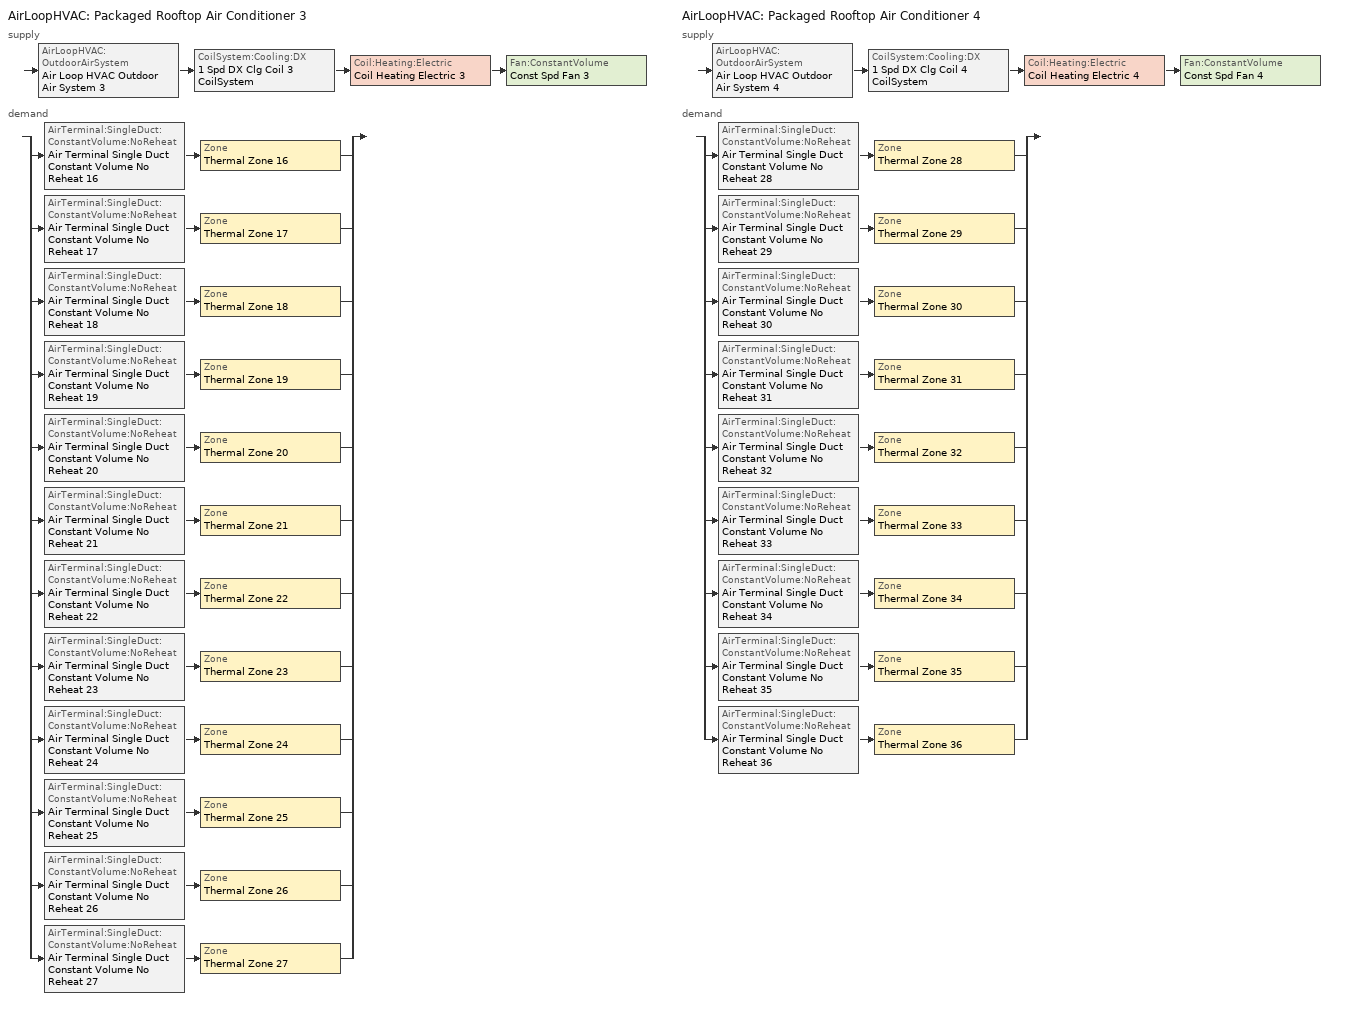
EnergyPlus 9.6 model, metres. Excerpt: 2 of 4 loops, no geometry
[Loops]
AirLoopHVAC 'Packaged Rooftop Air Conditioner 3'
 supply: AirLoopHVAC:OutdoorAirSystem 'Air Loop HVAC Outdoor Air System 3' > CoilSystem:Cooling:DX '1 Spd DX Clg Coil 3 CoilSystem' > Coil:Heating:Electric 'Coil Heating Electric 3' > Fan:ConstantVolume 'Const Spd Fan 3'
 demand: split
  | AirTerminal:SingleDuct:ConstantVolume:NoReheat 'Air Terminal Single Duct Constant Volume No Reheat 16' > Zone 'Thermal Zone 16'
  | AirTerminal:SingleDuct:ConstantVolume:NoReheat 'Air Terminal Single Duct Constant Volume No Reheat 17' > Zone 'Thermal Zone 17'
  | AirTerminal:SingleDuct:ConstantVolume:NoReheat 'Air Terminal Single Duct Constant Volume No Reheat 18' > Zone 'Thermal Zone 18'
  | AirTerminal:SingleDuct:ConstantVolume:NoReheat 'Air Terminal Single Duct Constant Volume No Reheat 19' > Zone 'Thermal Zone 19'
  | AirTerminal:SingleDuct:ConstantVolume:NoReheat 'Air Terminal Single Duct Constant Volume No Reheat 20' > Zone 'Thermal Zone 20'
  | AirTerminal:SingleDuct:ConstantVolume:NoReheat 'Air Terminal Single Duct Constant Volume No Reheat 21' > Zone 'Thermal Zone 21'
  | AirTerminal:SingleDuct:ConstantVolume:NoReheat 'Air Terminal Single Duct Constant Volume No Reheat 22' > Zone 'Thermal Zone 22'
  | AirTerminal:SingleDuct:ConstantVolume:NoReheat 'Air Terminal Single Duct Constant Volume No Reheat 23' > Zone 'Thermal Zone 23'
  | AirTerminal:SingleDuct:ConstantVolume:NoReheat 'Air Terminal Single Duct Constant Volume No Reheat 24' > Zone 'Thermal Zone 24'
  | AirTerminal:SingleDuct:ConstantVolume:NoReheat 'Air Terminal Single Duct Constant Volume No Reheat 25' > Zone 'Thermal Zone 25'
  | AirTerminal:SingleDuct:ConstantVolume:NoReheat 'Air Terminal Single Duct Constant Volume No Reheat 26' > Zone 'Thermal Zone 26'
  | AirTerminal:SingleDuct:ConstantVolume:NoReheat 'Air Terminal Single Duct Constant Volume No Reheat 27' > Zone 'Thermal Zone 27'
AirLoopHVAC 'Packaged Rooftop Air Conditioner 4'
 supply: AirLoopHVAC:OutdoorAirSystem 'Air Loop HVAC Outdoor Air System 4' > CoilSystem:Cooling:DX '1 Spd DX Clg Coil 4 CoilSystem' > Coil:Heating:Electric 'Coil Heating Electric 4' > Fan:ConstantVolume 'Const Spd Fan 4'
 demand: split
  | AirTerminal:SingleDuct:ConstantVolume:NoReheat 'Air Terminal Single Duct Constant Volume No Reheat 28' > Zone 'Thermal Zone 28'
  | AirTerminal:SingleDuct:ConstantVolume:NoReheat 'Air Terminal Single Duct Constant Volume No Reheat 29' > Zone 'Thermal Zone 29'
  | AirTerminal:SingleDuct:ConstantVolume:NoReheat 'Air Terminal Single Duct Constant Volume No Reheat 30' > Zone 'Thermal Zone 30'
  | AirTerminal:SingleDuct:ConstantVolume:NoReheat 'Air Terminal Single Duct Constant Volume No Reheat 31' > Zone 'Thermal Zone 31'
  | AirTerminal:SingleDuct:ConstantVolume:NoReheat 'Air Terminal Single Duct Constant Volume No Reheat 32' > Zone 'Thermal Zone 32'
  | AirTerminal:SingleDuct:ConstantVolume:NoReheat 'Air Terminal Single Duct Constant Volume No Reheat 33' > Zone 'Thermal Zone 33'
  | AirTerminal:SingleDuct:ConstantVolume:NoReheat 'Air Terminal Single Duct Constant Volume No Reheat 34' > Zone 'Thermal Zone 34'
  | AirTerminal:SingleDuct:ConstantVolume:NoReheat 'Air Terminal Single Duct Constant Volume No Reheat 35' > Zone 'Thermal Zone 35'
  | AirTerminal:SingleDuct:ConstantVolume:NoReheat 'Air Terminal Single Duct Constant Volume No Reheat 36' > Zone 'Thermal Zone 36'
[Controller:MechanicalVentilation] Availability Schedule=Always On Discrete; Demand Controlled Ventilation=No; System Outdoor Air Method=ZoneSum
Name | Zone or ZoneList Name 1 | Design Specification Outdoor Air Object Name 1 | Zone or ZoneList Name 2 | Design Specification Outdoor Air Object Name 2 | Zone or ZoneList Name 3 | Design Specification Outdoor Air Object Name 3 | Zone or ZoneList Name 4 | Design Specification Outdoor Air Object Name 4 | Zone or ZoneList Name 5 | Design Specification Outdoor Air Object Name 5 | Zone or ZoneList Name 6 | Design Specification Outdoor Air Object Name 6 | Zone or ZoneList Name 7 | Design Specification Outdoor Air Object Name 7 | Zone or ZoneList Name 8 | Design Specification Outdoor Air Object Name 8 | Zone or ZoneList Name 9 | Design Specification Outdoor Air Object Name 9 | Zone or ZoneList Name 10 | Design Specification Outdoor Air Object Name 10 | Zone or ZoneList Name 11 | Design Specification Outdoor Air Object Name 11 | Zone or ZoneList Name 12 | Design Specification Outdoor Air Object Name 12
Controller Mechanical Ventilation 3 | Thermal Zone 16 | Ventilation 16 | Thermal Zone 17 | Ventilation 17 | Thermal Zone 18 | Ventilation 18 | Thermal Zone 19 | Ventilation 19 | Thermal Zone 20 | Ventilation 20 | Thermal Zone 21 | Ventilation 21 | Thermal Zone 22 | Ventilation 22 | Thermal Zone 23 | Ventilation 23 | Thermal Zone 24 | Ventilation 24 | Thermal Zone 25 | Ventilation 25 | Thermal Zone 26 | Ventilation 26 | Thermal Zone 27 | Ventilation 27
Controller Mechanical Ventilation 4 | Thermal Zone 28 | Ventilation 28 | Thermal Zone 29 | Ventilation 29 | Thermal Zone 30 | Ventilation 30 | Thermal Zone 31 | Ventilation 31 | Thermal Zone 32 | Ventilation 32 | Thermal Zone 33 | Ventilation 33 | Thermal Zone 34 | Ventilation 34 | Thermal Zone 35 | Ventilation 35 | Thermal Zone 36 | Ventilation 36
[AirLoopHVAC] Design Supply Air Flow Rate m3/s=AutoSize; Design Return Air Flow Fraction of Supply Air Flow=1
Packaged Rooftop Air Conditioner 3; Packaged Rooftop Air Conditioner 4
[Sizing:System] Type of Load to Size On=Sensible; Design Outdoor Air Flow Rate m3/s=Autosize; Central Heating Maximum System Air Flow Ratio=0.3; Preheat Design Temperature C=7; Preheat Design Humidity Ratio kgWater/kgDryAir=0.008; Precool Design Temperature C=12.8; Precool Design Humidity Ratio kgWater/kgDryAir=0.008; Type of Zone Sum to Use=NonCoincident; 100% Outdoor Air in Cooling=Yes; 100% Outdoor Air in Heating=Yes; Central Cooling Design Supply Air Humidity Ratio kgWater/kgDryAir=0.0085; Central Heating Design Supply Air Humidity Ratio kgWater/kgDryAir=0.008; Cooling Supply Air Flow Rate Method=DesignDay; Cooling Supply Air Flow Rate m3/s=0; Cooling Supply Air Flow Rate Per Floor Area m3/s-m2=0.00996765; Cooling Fraction of Autosized Cooling Supply Air Flow Rate=1; Cooling Supply Air Flow Rate Per Unit Cooling Capacity m3/s-W=3.94755e-05; Heating Supply Air Flow Rate Method=DesignDay; Heating Supply Air Flow Rate m3/s=0; Heating Supply Air Flow Rate Per Floor Area m3/s-m2=0.00996765; Heating Fraction of Autosized Heating Supply Air Flow Rate=1; Heating Fraction of Autosized Cooling Supply Air Flow Rate=1; Heating Supply Air Flow Rate Per Unit Heating Capacity m3/s-W=3.15882e-05; System Outdoor Air Method=ZoneSum; Zone Maximum Outdoor Air Fraction dimensionless=1; Cooling Design Capacity Method=CoolingDesignCapacity; Cooling Design Capacity W=Autosize; Cooling Design Capacity Per Floor Area W/m2=234.7; Fraction of Autosized Cooling Design Capacity=1; Heating Design Capacity Method=HeatingDesignCapacity; Heating Design Capacity W=Autosize; Heating Design Capacity Per Floor Area W/m2=157; Fraction of Autosized Heating Design Capacity=1; Central Cooling Capacity Control Method=OnOff; Occupant Diversity=Autosize
Name | Central Cooling Design Supply Air Temperature C | Central Heating Design Supply Air Temperature C
Packaged Rooftop Air Conditioner 3 | 18.7 | 44.7
Packaged Rooftop Air Conditioner 4 | 16.4 | 43.1
[Controller:OutdoorAir] Minimum Outdoor Air Flow Rate m3/s=0; Maximum Outdoor Air Flow Rate m3/s=Autosize; Economizer Control Type=DifferentialEnthalpy; Economizer Control Action Type=ModulateFlow; Economizer Maximum Limit Dry-Bulb Temperature C=28; Economizer Maximum Limit Enthalpy J/kg=64000; Economizer Minimum Limit Dry-Bulb Temperature C=-100; Lockout Type=NoLockout; Minimum Limit Type=FixedMinimum; High Humidity Control=No; Control High Indoor Humidity Based on Outdoor Humidity Ratio=Yes; Heat Recovery Bypass Control Type=BypassWhenWithinEconomizerLimits
Name | Mechanical Ventilation Controller
Controller Outdoor Air 3 | Controller Mechanical Ventilation 3
Controller Outdoor Air 4 | Controller Mechanical Ventilation 4
[SetpointManager:MixedAir] Control Variable=Temperature
Name | Setpoint Node or NodeList
Node Air Deck Mixed 3 OS Default SPM | Node Air Deck Mixed 3
Node Air Deck Cooling 3 OS Default SPM | Node Air Deck Cooling 3
Node Air Deck Heating 3 OS Default SPM | Node Air Deck Heating 3
Node Air Deck Mixed 4 OS Default SPM | Node Air Deck Mixed 4
Node Air Deck Cooling 4 OS Default SPM | Node Air Deck Cooling 4
Node Air Deck Heating 4 OS Default SPM | Node Air Deck Heating 4
[CoilSystem:Cooling:DX] Availability Schedule=Always On Discrete hvac_library
Name | Cooling Coil
1 Spd DX Clg Coil 3 CoilSystem | 1 Spd DX Clg Coil 3
1 Spd DX Clg Coil 4 CoilSystem | 1 Spd DX Clg Coil 4
[Coil:Cooling:DX:SingleSpeed] Availability Schedule=Always On Discrete hvac_library; Gross Rated Sensible Heat Ratio=Autosize; Rated Air Flow Rate m3/s=Autosize; Rated Evaporator Fan Power Per Volume Flow Rate W/(m3/s)=773.3; Total Cooling Capacity Function of Temperature Curve=OS:Curve:Biquadratic 1; Total Cooling Capacity Function of Flow Fraction Curve=OS:Curve:Quadratic 1; Energy Input Ratio Function of Temperature Curve=OS:Curve:Biquadratic 2; Energy Input Ratio Function of Flow Fraction Curve=OS:Curve:Quadratic 2; Part Load Fraction Correlation Curve=OS:Curve:Quadratic 3; Minimum Outdoor Dry-Bulb Temperature for Compressor Operation C=-25; Condenser Type=AirCooled; Evaporative Condenser Effectiveness=0; Evaporative Condenser Air Flow Rate m3/s=Autosize; Evaporative Condenser Pump Rated Power Consumption W=Autosize; Crankcase Heater Capacity W=0; Maximum Outdoor Dry-Bulb Temperature for Crankcase Heater Operation C=0; Basin Heater Capacity W/K=0; Basin Heater Setpoint Temperature C=10
Name | Gross Rated Total Cooling Capacity W | Gross Rated Cooling COP W/W
1 Spd DX Clg Coil 3 | Autosize | 5.47
1 Spd DX Clg Coil 4 | 32141 | 4.89
[Coil:Heating:Electric] Availability Schedule=Always On Discrete hvac_library; Nominal Capacity W=Autosize
Name | Efficiency
Coil Heating Electric 3 | 0.78
Coil Heating Electric 4 | 0.68
[Fan:ConstantVolume] Availability Schedule=Always On Discrete; Motor Efficiency=0.9; Motor In Airstream Fraction=1
Name | Fan Total Efficiency | Pressure Rise Pa | Maximum Flow Rate m3/s
Const Spd Fan 3 | 0.88 | 1140 | Autosize
Const Spd Fan 4 | 0.61 | 1160 | 5.26
[SetpointManager:Scheduled] Control Variable=Temperature
Name | Schedule | Setpoint Node or NodeList
Setpoint Manager Scheduled Air Duck 3 | Deck_Temperature 3 | Node Air Deck Supply 3
Setpoint Manager Scheduled Air Duck 4 | Deck_Temperature 4 | Node Air Deck Supply 4
[ZoneControl:Thermostat] Temperature Difference Between Cutout And Setpoint deltaC=0
Name | Zone or ZoneList | Control Type Schedule | Control 1
Thermal Zone 16 Thermostat | Thermal Zone 16 | Thermal Zone 16 Thermostat Schedule | Thermostat Setpoint Dual Setpoint 16
Thermal Zone 17 Thermostat | Thermal Zone 17 | Thermal Zone 17 Thermostat Schedule | Thermostat Setpoint Dual Setpoint 17
Thermal Zone 18 Thermostat | Thermal Zone 18 | Thermal Zone 18 Thermostat Schedule | Thermostat Setpoint Dual Setpoint 18
Thermal Zone 19 Thermostat | Thermal Zone 19 | Thermal Zone 19 Thermostat Schedule | Thermostat Setpoint Dual Setpoint 19
Thermal Zone 20 Thermostat | Thermal Zone 20 | Thermal Zone 20 Thermostat Schedule | Thermostat Setpoint Dual Setpoint 20
Thermal Zone 21 Thermostat | Thermal Zone 21 | Thermal Zone 21 Thermostat Schedule | Thermostat Setpoint Dual Setpoint 21
Thermal Zone 22 Thermostat | Thermal Zone 22 | Thermal Zone 22 Thermostat Schedule | Thermostat Setpoint Dual Setpoint 22
Thermal Zone 23 Thermostat | Thermal Zone 23 | Thermal Zone 23 Thermostat Schedule | Thermostat Setpoint Dual Setpoint 23
Thermal Zone 24 Thermostat | Thermal Zone 24 | Thermal Zone 24 Thermostat Schedule | Thermostat Setpoint Dual Setpoint 24
Thermal Zone 25 Thermostat | Thermal Zone 25 | Thermal Zone 25 Thermostat Schedule | Thermostat Setpoint Dual Setpoint 25
Thermal Zone 26 Thermostat | Thermal Zone 26 | Thermal Zone 26 Thermostat Schedule | Thermostat Setpoint Dual Setpoint 26
Thermal Zone 27 Thermostat | Thermal Zone 27 | Thermal Zone 27 Thermostat Schedule | Thermostat Setpoint Dual Setpoint 27
Thermal Zone 28 Thermostat | Thermal Zone 28 | Thermal Zone 28 Thermostat Schedule | Thermostat Setpoint Dual Setpoint 28
Thermal Zone 29 Thermostat | Thermal Zone 29 | Thermal Zone 29 Thermostat Schedule | Thermostat Setpoint Dual Setpoint 29
Thermal Zone 30 Thermostat | Thermal Zone 30 | Thermal Zone 30 Thermostat Schedule | Thermostat Setpoint Dual Setpoint 30
Thermal Zone 31 Thermostat | Thermal Zone 31 | Thermal Zone 31 Thermostat Schedule | Thermostat Setpoint Dual Setpoint 31
Thermal Zone 32 Thermostat | Thermal Zone 32 | Thermal Zone 32 Thermostat Schedule | Thermostat Setpoint Dual Setpoint 32
Thermal Zone 33 Thermostat | Thermal Zone 33 | Thermal Zone 33 Thermostat Schedule | Thermostat Setpoint Dual Setpoint 33
Thermal Zone 34 Thermostat | Thermal Zone 34 | Thermal Zone 34 Thermostat Schedule | Thermostat Setpoint Dual Setpoint 34
Thermal Zone 35 Thermostat | Thermal Zone 35 | Thermal Zone 35 Thermostat Schedule | Thermostat Setpoint Dual Setpoint 35
Thermal Zone 36 Thermostat | Thermal Zone 36 | Thermal Zone 36 Thermostat Schedule | Thermostat Setpoint Dual Setpoint 36
[ThermostatSetpoint:DualSetpoint]
Name | Heating Setpoint Temperature Schedule | Cooling Setpoint Temperature Schedule
Thermostat Setpoint Dual Setpoint 16 | HtgSetp 16 | ClgSetp 16
Thermostat Setpoint Dual Setpoint 17 | HtgSetp 17 | ClgSetp 17
Thermostat Setpoint Dual Setpoint 18 | HtgSetp 18 | ClgSetp 18
Thermostat Setpoint Dual Setpoint 19 | HtgSetp 19 | ClgSetp 19
Thermostat Setpoint Dual Setpoint 20 | HtgSetp 20 | ClgSetp 20
Thermostat Setpoint Dual Setpoint 21 | HtgSetp 21 | ClgSetp 21
Thermostat Setpoint Dual Setpoint 22 | HtgSetp 22 | ClgSetp 22
Thermostat Setpoint Dual Setpoint 23 | HtgSetp 23 | ClgSetp 23
Thermostat Setpoint Dual Setpoint 24 | HtgSetp 24 | ClgSetp 24
Thermostat Setpoint Dual Setpoint 25 | HtgSetp 25 | ClgSetp 25
Thermostat Setpoint Dual Setpoint 26 | HtgSetp 26 | ClgSetp 26
Thermostat Setpoint Dual Setpoint 27 | HtgSetp 27 | ClgSetp 27
Thermostat Setpoint Dual Setpoint 28 | HtgSetp 28 | ClgSetp 28
Thermostat Setpoint Dual Setpoint 29 | HtgSetp 29 | ClgSetp 29
Thermostat Setpoint Dual Setpoint 30 | HtgSetp 30 | ClgSetp 30
Thermostat Setpoint Dual Setpoint 31 | HtgSetp 31 | ClgSetp 31
Thermostat Setpoint Dual Setpoint 32 | HtgSetp 32 | ClgSetp 32
Thermostat Setpoint Dual Setpoint 33 | HtgSetp 33 | ClgSetp 33
Thermostat Setpoint Dual Setpoint 34 | HtgSetp 34 | ClgSetp 34
Thermostat Setpoint Dual Setpoint 35 | HtgSetp 35 | ClgSetp 35
Thermostat Setpoint Dual Setpoint 36 | HtgSetp 36 | ClgSetp 36
[AirTerminal:SingleDuct:ConstantVolume:NoReheat] Availability Schedule=Always On Discrete; Maximum Air Flow Rate m3/s=AutoSize
Air Terminal Single Duct Constant Volume No Reheat 16; Air Terminal Single Duct Constant Volume No Reheat 17; Air Terminal Single Duct Constant Volume No Reheat 18; Air Terminal Single Duct Constant Volume No Reheat 19; Air Terminal Single Duct Constant Volume No Reheat 20; Air Terminal Single Duct Constant Volume No Reheat 21; Air Terminal Single Duct Constant Volume No Reheat 22; Air Terminal Single Duct Constant Volume No Reheat 23; Air Terminal Single Duct Constant Volume No Reheat 24; Air Terminal Single Duct Constant Volume No Reheat 25; Air Terminal Single Duct Constant Volume No Reheat 26; Air Terminal Single Duct Constant Volume No Reheat 27; Air Terminal Single Duct Constant Volume No Reheat 28; Air Terminal Single Duct Constant Volume No Reheat 29; Air Terminal Single Duct Constant Volume No Reheat 30; Air Terminal Single Duct Constant Volume No Reheat 31; Air Terminal Single Duct Constant Volume No Reheat 32; Air Terminal Single Duct Constant Volume No Reheat 33; Air Terminal Single Duct Constant Volume No Reheat 34; Air Terminal Single Duct Constant Volume No Reheat 35; Air Terminal Single Duct Constant Volume No Reheat 36
[Zone equipment]
Thermal Zone 16: Air Terminal Single Duct Constant Volume No Reheat 16
Thermal Zone 17: Air Terminal Single Duct Constant Volume No Reheat 17
Thermal Zone 18: Air Terminal Single Duct Constant Volume No Reheat 18
Thermal Zone 19: Air Terminal Single Duct Constant Volume No Reheat 19
Thermal Zone 20: Air Terminal Single Duct Constant Volume No Reheat 20
Thermal Zone 21: Air Terminal Single Duct Constant Volume No Reheat 21
Thermal Zone 22: Air Terminal Single Duct Constant Volume No Reheat 22
Thermal Zone 23: Air Terminal Single Duct Constant Volume No Reheat 23
Thermal Zone 24: Air Terminal Single Duct Constant Volume No Reheat 24
Thermal Zone 25: Air Terminal Single Duct Constant Volume No Reheat 25
Thermal Zone 26: Air Terminal Single Duct Constant Volume No Reheat 26
Thermal Zone 27: Air Terminal Single Duct Constant Volume No Reheat 27
Thermal Zone 28: Air Terminal Single Duct Constant Volume No Reheat 28
Thermal Zone 29: Air Terminal Single Duct Constant Volume No Reheat 29
Thermal Zone 30: Air Terminal Single Duct Constant Volume No Reheat 30
Thermal Zone 31: Air Terminal Single Duct Constant Volume No Reheat 31
Thermal Zone 32: Air Terminal Single Duct Constant Volume No Reheat 32
Thermal Zone 33: Air Terminal Single Duct Constant Volume No Reheat 33
Thermal Zone 34: Air Terminal Single Duct Constant Volume No Reheat 34
Thermal Zone 35: Air Terminal Single Duct Constant Volume No Reheat 35
Thermal Zone 36: Air Terminal Single Duct Constant Volume No Reheat 36
[Sizing:Zone] Zone Cooling Design Supply Air Temperature Input Method=SupplyAirTemperature; Zone Cooling Design Supply Air Temperature Difference deltaC=11.11; Zone Heating Design Supply Air Temperature Input Method=SupplyAirTemperature; Zone Heating Design Supply Air Temperature Difference deltaC=11.11; Zone Cooling Design Supply Air Humidity Ratio kgWater/kgDryAir=0.0085; Zone Heating Design Supply Air Humidity Ratio kgWater/kgDryAir=0.008; Cooling Design Air Flow Method=DesignDay; Cooling Design Air Flow Rate m3/s=0; Cooling Minimum Air Flow per Zone Floor Area m3/s-m2=0.000762; Cooling Minimum Air Flow m3/s=0; Cooling Minimum Air Flow Fraction=0; Heating Design Air Flow Method=DesignDay; Heating Design Air Flow Rate m3/s=0; Heating Maximum Air Flow per Zone Floor Area m3/s-m2=0.002032; Heating Maximum Air Flow m3/s=0.141576; Heating Maximum Air Flow Fraction=0.3; Account for Dedicated Outdoor Air System=No
Name | Zone Cooling Design Supply Air Temperature C | Zone Heating Design Supply Air Temperature C | Design Specification Outdoor Air Object
Thermal Zone 16 | 18.7 | 44.7 | Ventilation 16
Thermal Zone 17 | 18.7 | 44.7 | Ventilation 17
Thermal Zone 18 | 18.7 | 44.7 | Ventilation 18
Thermal Zone 19 | 18.7 | 44.7 | Ventilation 19
Thermal Zone 20 | 18.7 | 44.7 | Ventilation 20
Thermal Zone 21 | 18.7 | 44.7 | Ventilation 21
Thermal Zone 22 | 18.7 | 44.7 | Ventilation 22
Thermal Zone 23 | 18.7 | 44.7 | Ventilation 23
Thermal Zone 24 | 18.7 | 44.7 | Ventilation 24
Thermal Zone 25 | 18.7 | 44.7 | Ventilation 25
Thermal Zone 26 | 18.7 | 44.7 | Ventilation 26
Thermal Zone 27 | 18.7 | 44.7 | Ventilation 27
Thermal Zone 28 | 16.4 | 43.1 | Ventilation 28
Thermal Zone 29 | 16.4 | 43.1 | Ventilation 29
Thermal Zone 30 | 16.4 | 43.1 | Ventilation 30
Thermal Zone 31 | 16.4 | 43.1 | Ventilation 31
Thermal Zone 32 | 16.4 | 43.1 | Ventilation 32
Thermal Zone 33 | 16.4 | 43.1 | Ventilation 33
Thermal Zone 34 | 16.4 | 43.1 | Ventilation 34
Thermal Zone 35 | 16.4 | 43.1 | Ventilation 35
Thermal Zone 36 | 16.4 | 43.1 | Ventilation 36
[DesignSpecification:OutdoorAir] Outdoor Air Method=Sum; Outdoor Air Flow per Person m3/s-person=0; Outdoor Air Flow per Zone Floor Area m3/s-m2=0; Outdoor Air Flow per Zone m3/s=0
Name | Outdoor Air Flow Air Changes per Hour 1/hr
Ventilation 16; Ventilation 17; Ventilation 18; Ventilation 19; Ventilation 20; Ventilation 21; Ventilation 22; Ventilation 23; Ventilation 24; Ventilation 25; Ventilation 26; Ventilation 27 | 1.35
Ventilation 28; Ventilation 29; Ventilation 30; Ventilation 31; Ventilation 32; Ventilation 33; Ventilation 34; Ventilation 35; Ventilation 36 | 2.71
[Schedule:Day:Interval]
HtgSetp Summer Design Day 16; HtgSetp Summer Design Day 17; HtgSetp Summer Design Day 18; HtgSetp Summer Design Day 19; HtgSetp Summer Design Day 20; HtgSetp Summer Design Day 21; HtgSetp Summer Design Day 22; HtgSetp Summer Design Day 23; HtgSetp Summer Design Day 24; HtgSetp Summer Design Day 25; HtgSetp Summer Design Day 26; HtgSetp Summer Design Day 27; HtgSetp Summer Design Day 28; HtgSetp Summer Design Day 29; HtgSetp Summer Design Day 30; HtgSetp Summer Design Day 31; HtgSetp Summer Design Day 32; HtgSetp Summer Design Day 33; HtgSetp Summer Design Day 34; HtgSetp Summer Design Day 35; HtgSetp Summer Design Day 36: No, 24:00, 15.6
HtgSetp Winter Design Day 16; HtgSetp Winter Design Day 17; HtgSetp Winter Design Day 18; HtgSetp Winter Design Day 19; HtgSetp Winter Design Day 20; HtgSetp Winter Design Day 21; HtgSetp Winter Design Day 22; HtgSetp Winter Design Day 23; HtgSetp Winter Design Day 24; HtgSetp Winter Design Day 25; HtgSetp Winter Design Day 26; HtgSetp Winter Design Day 27; HtgSetp Winter Design Day 28; HtgSetp Winter Design Day 29; HtgSetp Winter Design Day 30; HtgSetp Winter Design Day 31; HtgSetp Winter Design Day 32; HtgSetp Winter Design Day 33; HtgSetp Winter Design Day 34; HtgSetp Winter Design Day 35; HtgSetp Winter Design Day 36: No, 24:00, 21
ClgSetp Summer Design Day 16; ClgSetp Summer Design Day 17; ClgSetp Summer Design Day 18; ClgSetp Summer Design Day 19; ClgSetp Summer Design Day 20; ClgSetp Summer Design Day 21; ClgSetp Summer Design Day 22; ClgSetp Summer Design Day 23; ClgSetp Summer Design Day 24; ClgSetp Summer Design Day 25; ClgSetp Summer Design Day 26; ClgSetp Summer Design Day 27; ClgSetp Summer Design Day 28; ClgSetp Summer Design Day 29; ClgSetp Summer Design Day 30; ClgSetp Summer Design Day 31; ClgSetp Summer Design Day 32; ClgSetp Summer Design Day 33; ClgSetp Summer Design Day 34; ClgSetp Summer Design Day 35; ClgSetp Summer Design Day 36: No, 06:00, 26.7, 22:00, 24, 24:00, 26.7
ClgSetp Winter Design Day 16; ClgSetp Winter Design Day 17; ClgSetp Winter Design Day 18; ClgSetp Winter Design Day 19; ClgSetp Winter Design Day 20; ClgSetp Winter Design Day 21; ClgSetp Winter Design Day 22; ClgSetp Winter Design Day 23; ClgSetp Winter Design Day 24; ClgSetp Winter Design Day 25; ClgSetp Winter Design Day 26; ClgSetp Winter Design Day 27; ClgSetp Winter Design Day 28; ClgSetp Winter Design Day 29; ClgSetp Winter Design Day 30; ClgSetp Winter Design Day 31; ClgSetp Winter Design Day 32; ClgSetp Winter Design Day 33; ClgSetp Winter Design Day 34; ClgSetp Winter Design Day 35; ClgSetp Winter Design Day 36: No, 24:00, 26.7
ClgSetp Default Schedule 16; ClgSetp Default Schedule 17; ClgSetp Default Schedule 18; ClgSetp Default Schedule 19; ClgSetp Default Schedule 20; ClgSetp Default Schedule 21; ClgSetp Default Schedule 22; ClgSetp Default Schedule 23; ClgSetp Default Schedule 24; ClgSetp Default Schedule 25; ClgSetp Default Schedule 26; ClgSetp Default Schedule 27: Temperature 37, No, 01:00, 28.4, 02:00, 28.4, 03:00, 28.4, 04:00, 28.4, 05:00, 28.4, 06:00, 28.4, 07:00, 28.4, 08:00, 28.4, 09:00, 24.2, 10:00, 24.2, 11:00, 24.2, 12:00, 24.2, 13:00, 24.2, 14:00, 24.2, 15:00, 28.4, 16:00, 28.4, 17:00, 28.4, 18:00, 28.4, 19:00, 28.4, 20:00, 28.4, 21:00, 28.4, 22:00, 28.4, 23:00, 28.4, 24:00, 28.4
HtgSetp Default Schedule 16; HtgSetp Default Schedule 17; HtgSetp Default Schedule 18; HtgSetp Default Schedule 19; HtgSetp Default Schedule 20; HtgSetp Default Schedule 21; HtgSetp Default Schedule 22; HtgSetp Default Schedule 23; HtgSetp Default Schedule 24; HtgSetp Default Schedule 25; HtgSetp Default Schedule 26; HtgSetp Default Schedule 27: Temperature 36, No, 01:00, 23.1, 02:00, 23.1, 03:00, 23.1, 04:00, 23.1, 05:00, 23.1, 06:00, 23.1, 07:00, 23.1, 08:00, 23.1, 09:00, 21.9, 10:00, 21.9, 11:00, 21.9, 12:00, 21.9, 13:00, 21.9, 14:00, 21.9, 15:00, 23.1, 16:00, 23.1, 17:00, 23.1, 18:00, 23.1, 19:00, 23.1, 20:00, 23.1, 21:00, 23.1, 22:00, 23.1, 23:00, 23.1, 24:00, 23.1
ClgSetp Default Schedule 28; ClgSetp Default Schedule 29; ClgSetp Default Schedule 30; ClgSetp Default Schedule 31; ClgSetp Default Schedule 32; ClgSetp Default Schedule 33; ClgSetp Default Schedule 34; ClgSetp Default Schedule 35; ClgSetp Default Schedule 36: Temperature 37, No, 01:00, 28.7, 02:00, 28.7, 03:00, 28.7, 04:00, 28.7, 05:00, 28.7, 06:00, 28.7, 07:00, 25.7, 08:00, 25.7, 09:00, 25.7, 10:00, 25.7, 11:00, 25.7, 12:00, 25.7, 13:00, 25.7, 14:00, 25.7, 15:00, 25.7, 16:00, 25.7, 17:00, 25.7, 18:00, 25.7, 19:00, 25.7, 20:00, 25.7, 21:00, 28.7, 22:00, 28.7, 23:00, 28.7, 24:00, 28.7
HtgSetp Default Schedule 28; HtgSetp Default Schedule 29; HtgSetp Default Schedule 30; HtgSetp Default Schedule 31; HtgSetp Default Schedule 32; HtgSetp Default Schedule 33; HtgSetp Default Schedule 34; HtgSetp Default Schedule 35; HtgSetp Default Schedule 36: Temperature 36, No, 01:00, 22.2, 02:00, 22.2, 03:00, 22.2, 04:00, 22.2, 05:00, 22.2, 06:00, 22.2, 07:00, 19, 08:00, 19, 09:00, 19, 10:00, 19, 11:00, 19, 12:00, 19, 13:00, 19, 14:00, 19, 15:00, 19, 16:00, 19, 17:00, 19, 18:00, 19, 19:00, 19, 20:00, 19, 21:00, 22.2, 22:00, 22.2, 23:00, 22.2, 24:00, 22.2
Deck_Temperature_Default 3; Deck_Temperature_Summer_Design_Day 3; Deck_Temperature_Winter_Design_Day 3: No, 24:00, 18.7
Deck_Temperature_Default 4; Deck_Temperature_Summer_Design_Day 4; Deck_Temperature_Winter_Design_Day 4: No, 24:00, 16.4
[Schedule:Week:Daily]
HtgSetp 16 Week Rule - Jan1-Dec31: HtgSetp Default Schedule 16, HtgSetp Default Schedule 16, HtgSetp Default Schedule 16, HtgSetp Default Schedule 16, HtgSetp Default Schedule 16, HtgSetp Default Schedule 16, HtgSetp Default Schedule 16, HtgSetp Default Schedule 16, HtgSetp Summer Design Day 16, HtgSetp Winter Design Day 16, HtgSetp Default Schedule 16, HtgSetp Default Schedule 16
ClgSetp 16 Week Rule - Jan1-Dec31: ClgSetp Default Schedule 16, ClgSetp Default Schedule 16, ClgSetp Default Schedule 16, ClgSetp Default Schedule 16, ClgSetp Default Schedule 16, ClgSetp Default Schedule 16, ClgSetp Default Schedule 16, ClgSetp Default Schedule 16, ClgSetp Summer Design Day 16, ClgSetp Winter Design Day 16, ClgSetp Default Schedule 16, ClgSetp Default Schedule 16
HtgSetp 17 Week Rule - Jan1-Dec31: HtgSetp Default Schedule 17, HtgSetp Default Schedule 17, HtgSetp Default Schedule 17, HtgSetp Default Schedule 17, HtgSetp Default Schedule 17, HtgSetp Default Schedule 17, HtgSetp Default Schedule 17, HtgSetp Default Schedule 17, HtgSetp Summer Design Day 17, HtgSetp Winter Design Day 17, HtgSetp Default Schedule 17, HtgSetp Default Schedule 17
ClgSetp 17 Week Rule - Jan1-Dec31: ClgSetp Default Schedule 17, ClgSetp Default Schedule 17, ClgSetp Default Schedule 17, ClgSetp Default Schedule 17, ClgSetp Default Schedule 17, ClgSetp Default Schedule 17, ClgSetp Default Schedule 17, ClgSetp Default Schedule 17, ClgSetp Summer Design Day 17, ClgSetp Winter Design Day 17, ClgSetp Default Schedule 17, ClgSetp Default Schedule 17
HtgSetp 18 Week Rule - Jan1-Dec31: HtgSetp Default Schedule 18, HtgSetp Default Schedule 18, HtgSetp Default Schedule 18, HtgSetp Default Schedule 18, HtgSetp Default Schedule 18, HtgSetp Default Schedule 18, HtgSetp Default Schedule 18, HtgSetp Default Schedule 18, HtgSetp Summer Design Day 18, HtgSetp Winter Design Day 18, HtgSetp Default Schedule 18, HtgSetp Default Schedule 18
ClgSetp 18 Week Rule - Jan1-Dec31: ClgSetp Default Schedule 18, ClgSetp Default Schedule 18, ClgSetp Default Schedule 18, ClgSetp Default Schedule 18, ClgSetp Default Schedule 18, ClgSetp Default Schedule 18, ClgSetp Default Schedule 18, ClgSetp Default Schedule 18, ClgSetp Summer Design Day 18, ClgSetp Winter Design Day 18, ClgSetp Default Schedule 18, ClgSetp Default Schedule 18
HtgSetp 19 Week Rule - Jan1-Dec31: HtgSetp Default Schedule 19, HtgSetp Default Schedule 19, HtgSetp Default Schedule 19, HtgSetp Default Schedule 19, HtgSetp Default Schedule 19, HtgSetp Default Schedule 19, HtgSetp Default Schedule 19, HtgSetp Default Schedule 19, HtgSetp Summer Design Day 19, HtgSetp Winter Design Day 19, HtgSetp Default Schedule 19, HtgSetp Default Schedule 19
ClgSetp 19 Week Rule - Jan1-Dec31: ClgSetp Default Schedule 19, ClgSetp Default Schedule 19, ClgSetp Default Schedule 19, ClgSetp Default Schedule 19, ClgSetp Default Schedule 19, ClgSetp Default Schedule 19, ClgSetp Default Schedule 19, ClgSetp Default Schedule 19, ClgSetp Summer Design Day 19, ClgSetp Winter Design Day 19, ClgSetp Default Schedule 19, ClgSetp Default Schedule 19
HtgSetp 20 Week Rule - Jan1-Dec31: HtgSetp Default Schedule 20, HtgSetp Default Schedule 20, HtgSetp Default Schedule 20, HtgSetp Default Schedule 20, HtgSetp Default Schedule 20, HtgSetp Default Schedule 20, HtgSetp Default Schedule 20, HtgSetp Default Schedule 20, HtgSetp Summer Design Day 20, HtgSetp Winter Design Day 20, HtgSetp Default Schedule 20, HtgSetp Default Schedule 20
ClgSetp 20 Week Rule - Jan1-Dec31: ClgSetp Default Schedule 20, ClgSetp Default Schedule 20, ClgSetp Default Schedule 20, ClgSetp Default Schedule 20, ClgSetp Default Schedule 20, ClgSetp Default Schedule 20, ClgSetp Default Schedule 20, ClgSetp Default Schedule 20, ClgSetp Summer Design Day 20, ClgSetp Winter Design Day 20, ClgSetp Default Schedule 20, ClgSetp Default Schedule 20
HtgSetp 21 Week Rule - Jan1-Dec31: HtgSetp Default Schedule 21, HtgSetp Default Schedule 21, HtgSetp Default Schedule 21, HtgSetp Default Schedule 21, HtgSetp Default Schedule 21, HtgSetp Default Schedule 21, HtgSetp Default Schedule 21, HtgSetp Default Schedule 21, HtgSetp Summer Design Day 21, HtgSetp Winter Design Day 21, HtgSetp Default Schedule 21, HtgSetp Default Schedule 21
ClgSetp 21 Week Rule - Jan1-Dec31: ClgSetp Default Schedule 21, ClgSetp Default Schedule 21, ClgSetp Default Schedule 21, ClgSetp Default Schedule 21, ClgSetp Default Schedule 21, ClgSetp Default Schedule 21, ClgSetp Default Schedule 21, ClgSetp Default Schedule 21, ClgSetp Summer Design Day 21, ClgSetp Winter Design Day 21, ClgSetp Default Schedule 21, ClgSetp Default Schedule 21
HtgSetp 22 Week Rule - Jan1-Dec31: HtgSetp Default Schedule 22, HtgSetp Default Schedule 22, HtgSetp Default Schedule 22, HtgSetp Default Schedule 22, HtgSetp Default Schedule 22, HtgSetp Default Schedule 22, HtgSetp Default Schedule 22, HtgSetp Default Schedule 22, HtgSetp Summer Design Day 22, HtgSetp Winter Design Day 22, HtgSetp Default Schedule 22, HtgSetp Default Schedule 22
ClgSetp 22 Week Rule - Jan1-Dec31: ClgSetp Default Schedule 22, ClgSetp Default Schedule 22, ClgSetp Default Schedule 22, ClgSetp Default Schedule 22, ClgSetp Default Schedule 22, ClgSetp Default Schedule 22, ClgSetp Default Schedule 22, ClgSetp Default Schedule 22, ClgSetp Summer Design Day 22, ClgSetp Winter Design Day 22, ClgSetp Default Schedule 22, ClgSetp Default Schedule 22
HtgSetp 23 Week Rule - Jan1-Dec31: HtgSetp Default Schedule 23, HtgSetp Default Schedule 23, HtgSetp Default Schedule 23, HtgSetp Default Schedule 23, HtgSetp Default Schedule 23, HtgSetp Default Schedule 23, HtgSetp Default Schedule 23, HtgSetp Default Schedule 23, HtgSetp Summer Design Day 23, HtgSetp Winter Design Day 23, HtgSetp Default Schedule 23, HtgSetp Default Schedule 23
ClgSetp 23 Week Rule - Jan1-Dec31: ClgSetp Default Schedule 23, ClgSetp Default Schedule 23, ClgSetp Default Schedule 23, ClgSetp Default Schedule 23, ClgSetp Default Schedule 23, ClgSetp Default Schedule 23, ClgSetp Default Schedule 23, ClgSetp Default Schedule 23, ClgSetp Summer Design Day 23, ClgSetp Winter Design Day 23, ClgSetp Default Schedule 23, ClgSetp Default Schedule 23
HtgSetp 24 Week Rule - Jan1-Dec31: HtgSetp Default Schedule 24, HtgSetp Default Schedule 24, HtgSetp Default Schedule 24, HtgSetp Default Schedule 24, HtgSetp Default Schedule 24, HtgSetp Default Schedule 24, HtgSetp Default Schedule 24, HtgSetp Default Schedule 24, HtgSetp Summer Design Day 24, HtgSetp Winter Design Day 24, HtgSetp Default Schedule 24, HtgSetp Default Schedule 24
ClgSetp 24 Week Rule - Jan1-Dec31: ClgSetp Default Schedule 24, ClgSetp Default Schedule 24, ClgSetp Default Schedule 24, ClgSetp Default Schedule 24, ClgSetp Default Schedule 24, ClgSetp Default Schedule 24, ClgSetp Default Schedule 24, ClgSetp Default Schedule 24, ClgSetp Summer Design Day 24, ClgSetp Winter Design Day 24, ClgSetp Default Schedule 24, ClgSetp Default Schedule 24
HtgSetp 25 Week Rule - Jan1-Dec31: HtgSetp Default Schedule 25, HtgSetp Default Schedule 25, HtgSetp Default Schedule 25, HtgSetp Default Schedule 25, HtgSetp Default Schedule 25, HtgSetp Default Schedule 25, HtgSetp Default Schedule 25, HtgSetp Default Schedule 25, HtgSetp Summer Design Day 25, HtgSetp Winter Design Day 25, HtgSetp Default Schedule 25, HtgSetp Default Schedule 25
ClgSetp 25 Week Rule - Jan1-Dec31: ClgSetp Default Schedule 25, ClgSetp Default Schedule 25, ClgSetp Default Schedule 25, ClgSetp Default Schedule 25, ClgSetp Default Schedule 25, ClgSetp Default Schedule 25, ClgSetp Default Schedule 25, ClgSetp Default Schedule 25, ClgSetp Summer Design Day 25, ClgSetp Winter Design Day 25, ClgSetp Default Schedule 25, ClgSetp Default Schedule 25
HtgSetp 26 Week Rule - Jan1-Dec31: HtgSetp Default Schedule 26, HtgSetp Default Schedule 26, HtgSetp Default Schedule 26, HtgSetp Default Schedule 26, HtgSetp Default Schedule 26, HtgSetp Default Schedule 26, HtgSetp Default Schedule 26, HtgSetp Default Schedule 26, HtgSetp Summer Design Day 26, HtgSetp Winter Design Day 26, HtgSetp Default Schedule 26, HtgSetp Default Schedule 26
ClgSetp 26 Week Rule - Jan1-Dec31: ClgSetp Default Schedule 26, ClgSetp Default Schedule 26, ClgSetp Default Schedule 26, ClgSetp Default Schedule 26, ClgSetp Default Schedule 26, ClgSetp Default Schedule 26, ClgSetp Default Schedule 26, ClgSetp Default Schedule 26, ClgSetp Summer Design Day 26, ClgSetp Winter Design Day 26, ClgSetp Default Schedule 26, ClgSetp Default Schedule 26
HtgSetp 27 Week Rule - Jan1-Dec31: HtgSetp Default Schedule 27, HtgSetp Default Schedule 27, HtgSetp Default Schedule 27, HtgSetp Default Schedule 27, HtgSetp Default Schedule 27, HtgSetp Default Schedule 27, HtgSetp Default Schedule 27, HtgSetp Default Schedule 27, HtgSetp Summer Design Day 27, HtgSetp Winter Design Day 27, HtgSetp Default Schedule 27, HtgSetp Default Schedule 27
ClgSetp 27 Week Rule - Jan1-Dec31: ClgSetp Default Schedule 27, ClgSetp Default Schedule 27, ClgSetp Default Schedule 27, ClgSetp Default Schedule 27, ClgSetp Default Schedule 27, ClgSetp Default Schedule 27, ClgSetp Default Schedule 27, ClgSetp Default Schedule 27, ClgSetp Summer Design Day 27, ClgSetp Winter Design Day 27, ClgSetp Default Schedule 27, ClgSetp Default Schedule 27
HtgSetp 28 Week Rule - Jan1-Dec31: HtgSetp Default Schedule 28, HtgSetp Default Schedule 28, HtgSetp Default Schedule 28, HtgSetp Default Schedule 28, HtgSetp Default Schedule 28, HtgSetp Default Schedule 28, HtgSetp Default Schedule 28, HtgSetp Default Schedule 28, HtgSetp Summer Design Day 28, HtgSetp Winter Design Day 28, HtgSetp Default Schedule 28, HtgSetp Default Schedule 28
ClgSetp 28 Week Rule - Jan1-Dec31: ClgSetp Default Schedule 28, ClgSetp Default Schedule 28, ClgSetp Default Schedule 28, ClgSetp Default Schedule 28, ClgSetp Default Schedule 28, ClgSetp Default Schedule 28, ClgSetp Default Schedule 28, ClgSetp Default Schedule 28, ClgSetp Summer Design Day 28, ClgSetp Winter Design Day 28, ClgSetp Default Schedule 28, ClgSetp Default Schedule 28
HtgSetp 29 Week Rule - Jan1-Dec31: HtgSetp Default Schedule 29, HtgSetp Default Schedule 29, HtgSetp Default Schedule 29, HtgSetp Default Schedule 29, HtgSetp Default Schedule 29, HtgSetp Default Schedule 29, HtgSetp Default Schedule 29, HtgSetp Default Schedule 29, HtgSetp Summer Design Day 29, HtgSetp Winter Design Day 29, HtgSetp Default Schedule 29, HtgSetp Default Schedule 29
ClgSetp 29 Week Rule - Jan1-Dec31: ClgSetp Default Schedule 29, ClgSetp Default Schedule 29, ClgSetp Default Schedule 29, ClgSetp Default Schedule 29, ClgSetp Default Schedule 29, ClgSetp Default Schedule 29, ClgSetp Default Schedule 29, ClgSetp Default Schedule 29, ClgSetp Summer Design Day 29, ClgSetp Winter Design Day 29, ClgSetp Default Schedule 29, ClgSetp Default Schedule 29
HtgSetp 30 Week Rule - Jan1-Dec31: HtgSetp Default Schedule 30, HtgSetp Default Schedule 30, HtgSetp Default Schedule 30, HtgSetp Default Schedule 30, HtgSetp Default Schedule 30, HtgSetp Default Schedule 30, HtgSetp Default Schedule 30, HtgSetp Default Schedule 30, HtgSetp Summer Design Day 30, HtgSetp Winter Design Day 30, HtgSetp Default Schedule 30, HtgSetp Default Schedule 30
ClgSetp 30 Week Rule - Jan1-Dec31: ClgSetp Default Schedule 30, ClgSetp Default Schedule 30, ClgSetp Default Schedule 30, ClgSetp Default Schedule 30, ClgSetp Default Schedule 30, ClgSetp Default Schedule 30, ClgSetp Default Schedule 30, ClgSetp Default Schedule 30, ClgSetp Summer Design Day 30, ClgSetp Winter Design Day 30, ClgSetp Default Schedule 30, ClgSetp Default Schedule 30
HtgSetp 31 Week Rule - Jan1-Dec31: HtgSetp Default Schedule 31, HtgSetp Default Schedule 31, HtgSetp Default Schedule 31, HtgSetp Default Schedule 31, HtgSetp Default Schedule 31, HtgSetp Default Schedule 31, HtgSetp Default Schedule 31, HtgSetp Default Schedule 31, HtgSetp Summer Design Day 31, HtgSetp Winter Design Day 31, HtgSetp Default Schedule 31, HtgSetp Default Schedule 31
ClgSetp 31 Week Rule - Jan1-Dec31: ClgSetp Default Schedule 31, ClgSetp Default Schedule 31, ClgSetp Default Schedule 31, ClgSetp Default Schedule 31, ClgSetp Default Schedule 31, ClgSetp Default Schedule 31, ClgSetp Default Schedule 31, ClgSetp Default Schedule 31, ClgSetp Summer Design Day 31, ClgSetp Winter Design Day 31, ClgSetp Default Schedule 31, ClgSetp Default Schedule 31
HtgSetp 32 Week Rule - Jan1-Dec31: HtgSetp Default Schedule 32, HtgSetp Default Schedule 32, HtgSetp Default Schedule 32, HtgSetp Default Schedule 32, HtgSetp Default Schedule 32, HtgSetp Default Schedule 32, HtgSetp Default Schedule 32, HtgSetp Default Schedule 32, HtgSetp Summer Design Day 32, HtgSetp Winter Design Day 32, HtgSetp Default Schedule 32, HtgSetp Default Schedule 32
ClgSetp 32 Week Rule - Jan1-Dec31: ClgSetp Default Schedule 32, ClgSetp Default Schedule 32, ClgSetp Default Schedule 32, ClgSetp Default Schedule 32, ClgSetp Default Schedule 32, ClgSetp Default Schedule 32, ClgSetp Default Schedule 32, ClgSetp Default Schedule 32, ClgSetp Summer Design Day 32, ClgSetp Winter Design Day 32, ClgSetp Default Schedule 32, ClgSetp Default Schedule 32
HtgSetp 33 Week Rule - Jan1-Dec31: HtgSetp Default Schedule 33, HtgSetp Default Schedule 33, HtgSetp Default Schedule 33, HtgSetp Default Schedule 33, HtgSetp Default Schedule 33, HtgSetp Default Schedule 33, HtgSetp Default Schedule 33, HtgSetp Default Schedule 33, HtgSetp Summer Design Day 33, HtgSetp Winter Design Day 33, HtgSetp Default Schedule 33, HtgSetp Default Schedule 33
ClgSetp 33 Week Rule - Jan1-Dec31: ClgSetp Default Schedule 33, ClgSetp Default Schedule 33, ClgSetp Default Schedule 33, ClgSetp Default Schedule 33, ClgSetp Default Schedule 33, ClgSetp Default Schedule 33, ClgSetp Default Schedule 33, ClgSetp Default Schedule 33, ClgSetp Summer Design Day 33, ClgSetp Winter Design Day 33, ClgSetp Default Schedule 33, ClgSetp Default Schedule 33
HtgSetp 34 Week Rule - Jan1-Dec31: HtgSetp Default Schedule 34, HtgSetp Default Schedule 34, HtgSetp Default Schedule 34, HtgSetp Default Schedule 34, HtgSetp Default Schedule 34, HtgSetp Default Schedule 34, HtgSetp Default Schedule 34, HtgSetp Default Schedule 34, HtgSetp Summer Design Day 34, HtgSetp Winter Design Day 34, HtgSetp Default Schedule 34, HtgSetp Default Schedule 34
ClgSetp 34 Week Rule - Jan1-Dec31: ClgSetp Default Schedule 34, ClgSetp Default Schedule 34, ClgSetp Default Schedule 34, ClgSetp Default Schedule 34, ClgSetp Default Schedule 34, ClgSetp Default Schedule 34, ClgSetp Default Schedule 34, ClgSetp Default Schedule 34, ClgSetp Summer Design Day 34, ClgSetp Winter Design Day 34, ClgSetp Default Schedule 34, ClgSetp Default Schedule 34
HtgSetp 35 Week Rule - Jan1-Dec31: HtgSetp Default Schedule 35, HtgSetp Default Schedule 35, HtgSetp Default Schedule 35, HtgSetp Default Schedule 35, HtgSetp Default Schedule 35, HtgSetp Default Schedule 35, HtgSetp Default Schedule 35, HtgSetp Default Schedule 35, HtgSetp Summer Design Day 35, HtgSetp Winter Design Day 35, HtgSetp Default Schedule 35, HtgSetp Default Schedule 35
ClgSetp 35 Week Rule - Jan1-Dec31: ClgSetp Default Schedule 35, ClgSetp Default Schedule 35, ClgSetp Default Schedule 35, ClgSetp Default Schedule 35, ClgSetp Default Schedule 35, ClgSetp Default Schedule 35, ClgSetp Default Schedule 35, ClgSetp Default Schedule 35, ClgSetp Summer Design Day 35, ClgSetp Winter Design Day 35, ClgSetp Default Schedule 35, ClgSetp Default Schedule 35
HtgSetp 36 Week Rule - Jan1-Dec31: HtgSetp Default Schedule 36, HtgSetp Default Schedule 36, HtgSetp Default Schedule 36, HtgSetp Default Schedule 36, HtgSetp Default Schedule 36, HtgSetp Default Schedule 36, HtgSetp Default Schedule 36, HtgSetp Default Schedule 36, HtgSetp Summer Design Day 36, HtgSetp Winter Design Day 36, HtgSetp Default Schedule 36, HtgSetp Default Schedule 36
ClgSetp 36 Week Rule - Jan1-Dec31: ClgSetp Default Schedule 36, ClgSetp Default Schedule 36, ClgSetp Default Schedule 36, ClgSetp Default Schedule 36, ClgSetp Default Schedule 36, ClgSetp Default Schedule 36, ClgSetp Default Schedule 36, ClgSetp Default Schedule 36, ClgSetp Summer Design Day 36, ClgSetp Winter Design Day 36, ClgSetp Default Schedule 36, ClgSetp Default Schedule 36
Deck_Temperature 3 Week Rule - Jan1-Dec31: Deck_Temperature_Default 3, Deck_Temperature_Default 3, Deck_Temperature_Default 3, Deck_Temperature_Default 3, Deck_Temperature_Default 3, Deck_Temperature_Default 3, Deck_Temperature_Default 3, Deck_Temperature_Default 3, Deck_Temperature_Summer_Design_Day 3, Deck_Temperature_Winter_Design_Day 3, Deck_Temperature_Default 3, Deck_Temperature_Default 3
Deck_Temperature 4 Week Rule - Jan1-Dec31: Deck_Temperature_Default 4, Deck_Temperature_Default 4, Deck_Temperature_Default 4, Deck_Temperature_Default 4, Deck_Temperature_Default 4, Deck_Temperature_Default 4, Deck_Temperature_Default 4, Deck_Temperature_Default 4, Deck_Temperature_Summer_Design_Day 4, Deck_Temperature_Winter_Design_Day 4, Deck_Temperature_Default 4, Deck_Temperature_Default 4
[Schedule:Year]
HtgSetp 16: HtgSetp 16 Week Rule - Jan1-Dec31, 1, 1, 12, 31
ClgSetp 16: ClgSetp 16 Week Rule - Jan1-Dec31, 1, 1, 12, 31
HtgSetp 17: HtgSetp 17 Week Rule - Jan1-Dec31, 1, 1, 12, 31
ClgSetp 17: ClgSetp 17 Week Rule - Jan1-Dec31, 1, 1, 12, 31
HtgSetp 18: HtgSetp 18 Week Rule - Jan1-Dec31, 1, 1, 12, 31
ClgSetp 18: ClgSetp 18 Week Rule - Jan1-Dec31, 1, 1, 12, 31
HtgSetp 19: HtgSetp 19 Week Rule - Jan1-Dec31, 1, 1, 12, 31
ClgSetp 19: ClgSetp 19 Week Rule - Jan1-Dec31, 1, 1, 12, 31
HtgSetp 20: HtgSetp 20 Week Rule - Jan1-Dec31, 1, 1, 12, 31
ClgSetp 20: ClgSetp 20 Week Rule - Jan1-Dec31, 1, 1, 12, 31
HtgSetp 21: HtgSetp 21 Week Rule - Jan1-Dec31, 1, 1, 12, 31
ClgSetp 21: ClgSetp 21 Week Rule - Jan1-Dec31, 1, 1, 12, 31
HtgSetp 22: HtgSetp 22 Week Rule - Jan1-Dec31, 1, 1, 12, 31
ClgSetp 22: ClgSetp 22 Week Rule - Jan1-Dec31, 1, 1, 12, 31
HtgSetp 23: HtgSetp 23 Week Rule - Jan1-Dec31, 1, 1, 12, 31
ClgSetp 23: ClgSetp 23 Week Rule - Jan1-Dec31, 1, 1, 12, 31
HtgSetp 24: HtgSetp 24 Week Rule - Jan1-Dec31, 1, 1, 12, 31
ClgSetp 24: ClgSetp 24 Week Rule - Jan1-Dec31, 1, 1, 12, 31
HtgSetp 25: HtgSetp 25 Week Rule - Jan1-Dec31, 1, 1, 12, 31
ClgSetp 25: ClgSetp 25 Week Rule - Jan1-Dec31, 1, 1, 12, 31
HtgSetp 26: HtgSetp 26 Week Rule - Jan1-Dec31, 1, 1, 12, 31
ClgSetp 26: ClgSetp 26 Week Rule - Jan1-Dec31, 1, 1, 12, 31
HtgSetp 27: HtgSetp 27 Week Rule - Jan1-Dec31, 1, 1, 12, 31
ClgSetp 27: ClgSetp 27 Week Rule - Jan1-Dec31, 1, 1, 12, 31
HtgSetp 28: HtgSetp 28 Week Rule - Jan1-Dec31, 1, 1, 12, 31
ClgSetp 28: ClgSetp 28 Week Rule - Jan1-Dec31, 1, 1, 12, 31
HtgSetp 29: HtgSetp 29 Week Rule - Jan1-Dec31, 1, 1, 12, 31
ClgSetp 29: ClgSetp 29 Week Rule - Jan1-Dec31, 1, 1, 12, 31
HtgSetp 30: HtgSetp 30 Week Rule - Jan1-Dec31, 1, 1, 12, 31
ClgSetp 30: ClgSetp 30 Week Rule - Jan1-Dec31, 1, 1, 12, 31
HtgSetp 31: HtgSetp 31 Week Rule - Jan1-Dec31, 1, 1, 12, 31
ClgSetp 31: ClgSetp 31 Week Rule - Jan1-Dec31, 1, 1, 12, 31
HtgSetp 32: HtgSetp 32 Week Rule - Jan1-Dec31, 1, 1, 12, 31
ClgSetp 32: ClgSetp 32 Week Rule - Jan1-Dec31, 1, 1, 12, 31
HtgSetp 33: HtgSetp 33 Week Rule - Jan1-Dec31, 1, 1, 12, 31
ClgSetp 33: ClgSetp 33 Week Rule - Jan1-Dec31, 1, 1, 12, 31
HtgSetp 34: HtgSetp 34 Week Rule - Jan1-Dec31, 1, 1, 12, 31
ClgSetp 34: ClgSetp 34 Week Rule - Jan1-Dec31, 1, 1, 12, 31
HtgSetp 35: HtgSetp 35 Week Rule - Jan1-Dec31, 1, 1, 12, 31
ClgSetp 35: ClgSetp 35 Week Rule - Jan1-Dec31, 1, 1, 12, 31
HtgSetp 36: HtgSetp 36 Week Rule - Jan1-Dec31, 1, 1, 12, 31
ClgSetp 36: ClgSetp 36 Week Rule - Jan1-Dec31, 1, 1, 12, 31
Deck_Temperature 3: Deck_Temperature 3 Week Rule - Jan1-Dec31, 1, 1, 12, 31
Deck_Temperature 4: Deck_Temperature 4 Week Rule - Jan1-Dec31, 1, 1, 12, 31
[Schedule:Compact]
Thermal Zone 16 Thermostat Schedule; Thermal Zone 17 Thermostat Schedule; Thermal Zone 18 Thermostat Schedule; Thermal Zone 19 Thermostat Schedule; Thermal Zone 20 Thermostat Schedule; Thermal Zone 21 Thermostat Schedule; Thermal Zone 22 Thermostat Schedule; Thermal Zone 23 Thermostat Schedule; Thermal Zone 24 Thermostat Schedule; Thermal Zone 25 Thermostat Schedule; Thermal Zone 26 Thermostat Schedule; Thermal Zone 27 Thermostat Schedule; Thermal Zone 28 Thermostat Schedule; Thermal Zone 29 Thermostat Schedule; Thermal Zone 30 Thermostat Schedule; Thermal Zone 31 Thermostat Schedule; Thermal Zone 32 Thermostat Schedule; Thermal Zone 33 Thermostat Schedule; Thermal Zone 34 Thermostat Schedule; Thermal Zone 35 Thermostat Schedule; Thermal Zone 36 Thermostat Schedule: Through: 12/31, For: AllDays, Until: 24:00, 4
[Curve:Biquadratic] Minimum Value of x=17; Maximum Value of x=22; Minimum Value of y=13; Maximum Value of y=46
Name | Coefficient1 Constant | Coefficient2 x | Coefficient3 x**2 | Coefficient4 y | Coefficient5 y**2 | Coefficient6 x*y
OS:Curve:Biquadratic 1 | 0.42415 | 0.04426 | -0.00042 | 0.00333 | -8e-05 | -0.00021
OS:Curve:Biquadratic 2 | 1.23649 | -0.02431 | 0.00057 | -0.01434 | 0.00063 | -0.00038
[Curve:Quadratic]
Name | Coefficient1 Constant | Coefficient2 x | Coefficient3 x**2 | Minimum Value of x | Maximum Value of x
OS:Curve:Quadratic 1 | 0.77136 | 0.34053 | -0.11088 | 0.75918 | 1.13877
OS:Curve:Quadratic 2 | 1.2055 | -0.32953 | 0.12308 | 0.75918 | 1.13877
OS:Curve:Quadratic 3 | 0.771 | 0.229 | 0 | 0 | 1
[Schedule:Constant]
Always On Discrete; Always On Discrete hvac_library: 1
